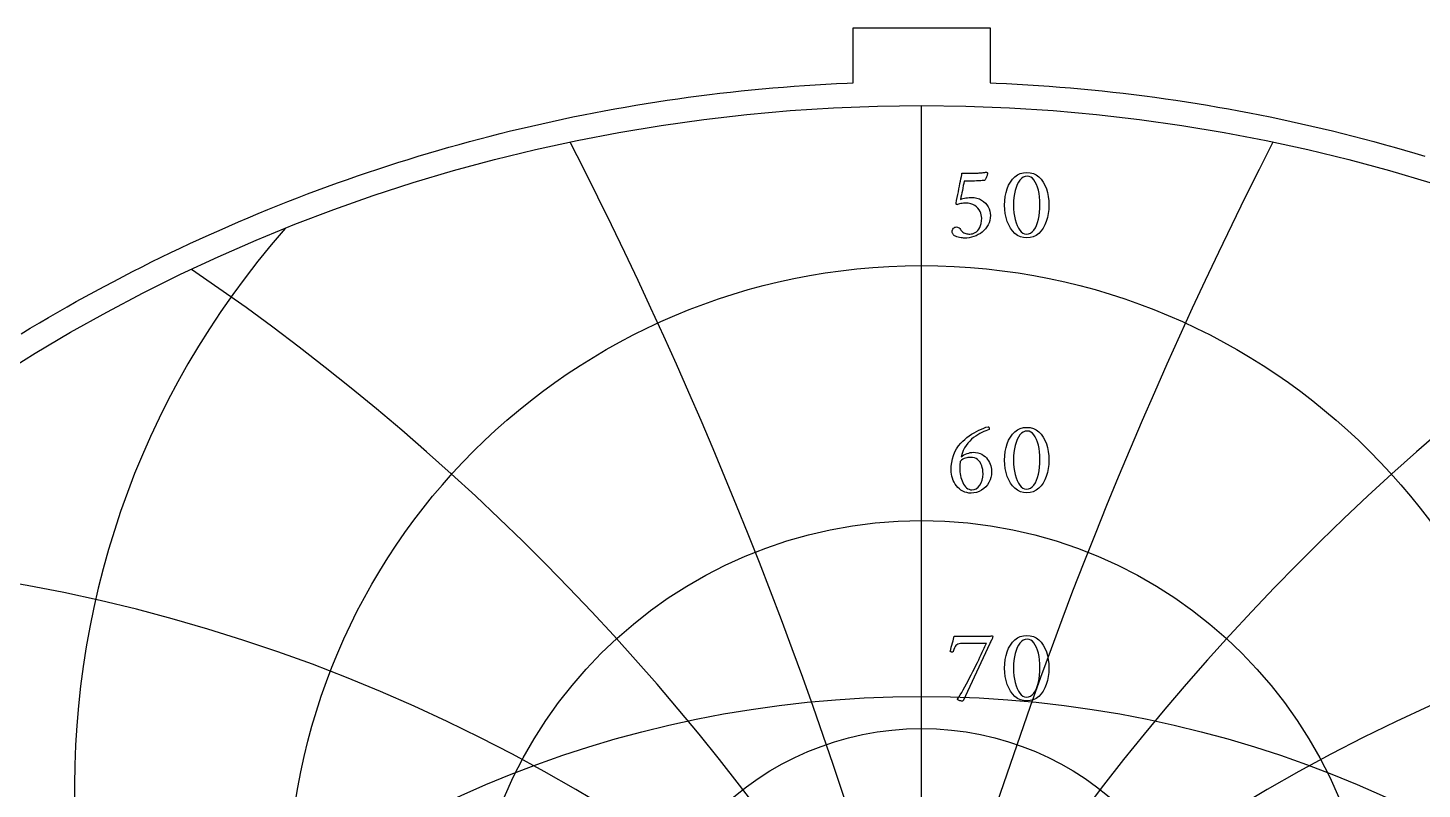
# Model space of a CAD drawing. Header units: millimetres. Extents: x -32.4 to 32.4, y -32.4 to 33.4.
# Drawn here: x -16.68 to 9.34, y 19.15 to 33.35 of the extents above; entities that cross this region are included whole.
import ezdxf

# ---------------------------------------------------------------- set-up
doc = ezdxf.new("R2010")
doc.units = ezdxf.units.MM
for name, color, linetype in [('CUT_OUTER', 1, 'Continuous'), ('ENGRAVE', 7, 'Continuous'), ('ENGRAVE_FINE', 8, 'Continuous'), ('TEXT', 5, 'Continuous')]:
    doc.layers.add(name, color=color, linetype=linetype)

msp = doc.modelspace()

# ---------------------------------------------------------------- linework, layer by layer
at = {"layer": 'CUT_OUTER'}
msp.add_lwpolyline([(-16.8012, 27.645), (-16.6312, 27.7475), (-16.4607, 27.849), (-16.2895, 27.9495), (-16.1177, 28.0489), (-15.9453, 28.1473), (-15.7722, 28.2446), (-15.5986, 28.3409), (-15.4245, 28.436), (-15.2497, 28.5302), (-15.0743, 28.6232), (-14.8984, 28.7151), (-14.722, 28.806), (-14.5449, 28.8958), (-14.3674, 28.9845), (-14.1892, 29.0721), (-14.0106, 29.1586), (-13.8314, 29.2441), (-13.6517, 29.3284), (-13.4715, 29.4116), (-13.2908, 29.4937), (-13.1096, 29.5747), (-12.9278, 29.6546), (-12.7456, 29.7333), (-12.563, 29.811), (-12.3798, 29.8875), (-12.1962, 29.9629), (-12.0121, 30.0372), (-11.8276, 30.1103), (-11.6426, 30.1823), (-11.4572, 30.2532), (-11.2713, 30.3229), (-11.0851, 30.3915), (-10.8984, 30.459), (-10.7113, 30.5252), (-10.5238, 30.5904), (-10.3359, 30.6544), (-10.1476, 30.7172), (-9.9589, 30.7789), (-9.7699, 30.8395), (-9.5805, 30.8988), (-9.3907, 30.957), (-9.2006, 31.0141), (-9.0101, 31.0699), (-8.8193, 31.1246), (-8.6282, 31.1782), (-8.4367, 31.2305), (-8.2449, 31.2817), (-8.0528, 31.3317), (-7.8604, 31.3805), (-7.6677, 31.4282), (-7.4747, 31.4746), (-7.2815, 31.5199), (-7.0879, 31.564), (-6.8941, 31.6069), (-6.7001, 31.6486), (-6.5057, 31.6891), (-6.3112, 31.7284), (-6.1164, 31.7665), (-5.9213, 31.8035), (-5.7261, 31.8392), (-5.5306, 31.8737), (-5.3349, 31.9071), (-5.1391, 31.9392), (-4.943, 31.9701), (-4.7467, 31.9999), (-4.5503, 32.0284), (-4.3537, 32.0557), (-4.1569, 32.0818), (-3.96, 32.1067), (-3.7629, 32.1304), (-3.5657, 32.1529), (-3.3683, 32.1742), (-3.1709, 32.1942), (-2.9733, 32.2131), (-2.7755, 32.2307), (-2.5777, 32.2471), (-2.3798, 32.2623), (-2.1818, 32.2763), (-1.9837, 32.2891), (-1.7856, 32.3007), (-1.5873, 32.311), (-1.3891, 32.3202), (-1.2775, 32.3246), (-1.2775, 33.35), (1.2775, 33.35), (1.2775, 32.3246), (1.3891, 32.3202), (1.5873, 32.311), (1.7856, 32.3007), (1.9837, 32.2891), (2.1818, 32.2763), (2.3798, 32.2623), (2.5777, 32.2471), (2.7755, 32.2307), (2.9733, 32.2131), (3.1709, 32.1942), (3.3683, 32.1742), (3.5657, 32.1529), (3.7629, 32.1304), (3.96, 32.1067), (4.1569, 32.0818), (4.3537, 32.0557), (4.5503, 32.0284), (4.7467, 31.9999), (4.943, 31.9701), (5.1391, 31.9392), (5.3349, 31.9071), (5.5306, 31.8737), (5.7261, 31.8392), (5.9213, 31.8035), (6.1164, 31.7665), (6.3112, 31.7284), (6.5057, 31.6891), (6.7001, 31.6486), (6.8941, 31.6069), (7.0879, 31.564), (7.2815, 31.5199), (7.4747, 31.4746), (7.6677, 31.4282), (7.8604, 31.3805), (8.0528, 31.3317), (8.2449, 31.2817), (8.4367, 31.2305), (8.6282, 31.1782), (8.8193, 31.1246), (9.0101, 31.0699), (9.2006, 31.0141), (9.3907, 30.957)], dxfattribs=at)
at = {"layer": 'ENGRAVE'}
msp.add_lwpolyline([(0, -31.9), (0, 31.9)], dxfattribs=at)
for centre, radius in [((0, 0), 31.9), ((0, 17.0941), 11.8232), ((0, 15.7105), 8.4524), ((0, 0), 20.8814), ((0, 14.8263), 5.4564)]:
    msp.add_circle(centre, radius, dxfattribs=at)
for centre, radius, start, end in [((0, 19.1761), 15.8065, 138.70753, 41.29247), ((0, 22.3262), 20.805, 174.66958, 5.33042)]:
    msp.add_arc(centre, radius, start, end, dxfattribs=at)
at = {"layer": 'ENGRAVE_FINE'}
for centre, radius, start, end in [((-83.855, -8.2957), 86.8131, 2.886346, 27.075824), ((-83.855, -8.2957), 86.8131, 2.886346, 27.075824), ((83.855, -8.2957), 86.8131, 152.924176, 177.113654), ((83.855, -8.2957), 86.8131, 152.924176, 177.113654), ((-38.9172, -8.2957), 44.9378, 5.87061, 55.74189), ((-38.9172, -8.2957), 44.9378, 5.87061, 55.74189), ((38.9172, -8.2957), 44.9378, 124.25811, 174.12939), ((38.9172, -8.2957), 44.9378, 124.25811, 174.12939), ((-22.4689, -8.2957), 31.7758, 9.06418, 88.44487), ((-22.4689, -8.2957), 31.7758, 9.06418, 88.44487), ((22.4689, -8.2957), 31.7758, 91.55513, 170.93582), ((22.4689, -8.2957), 31.7758, 91.55513, 170.93582)]:
    msp.add_arc(centre, radius, start, end, dxfattribs=at)
at = {"layer": 'TEXT'}
for points in [[(0.9286, 30.1892), (0.9828, 30.186), (1.0328, 30.1765), (1.0785, 30.1607), (1.12, 30.1386), (1.1571, 30.1117), (1.1897, 30.0816), (1.2178, 30.0481), (1.2414, 30.0114), (1.2601, 29.9727), (1.2735, 29.9334), (1.2815, 29.8936), (1.2842, 29.8531), (1.2815, 29.8056), (1.2737, 29.7605), (1.2607, 29.7177), (1.2424, 29.6772), (1.2198, 29.6394), (1.1938, 29.6044), (1.1644, 29.5723), (1.1316, 29.5432), (1.0961, 29.5171), (1.0586, 29.4944), (1.0189, 29.4749), (0.9772, 29.4587), (0.9342, 29.4459), (0.8907, 29.4368), (0.8468, 29.4314), (0.8024, 29.4295), (0.7827, 29.4302), (0.7608, 29.4322), (0.7366, 29.4356), (0.7101, 29.4402), (0.6831, 29.4464), (0.6574, 29.4541), (0.633, 29.4634), (0.61, 29.4742), (0.6056, 29.4781), (0.6003, 29.4839), (0.594, 29.4917), (0.5867, 29.5014), (0.5799, 29.5122), (0.5751, 29.5233), (0.5721, 29.5346), (0.5712, 29.5461), (0.5727, 29.5655), (0.5772, 29.583), (0.5848, 29.5986), (0.5955, 29.6122), (0.608, 29.6232), (0.6214, 29.6311), (0.6357, 29.6358), (0.6508, 29.6374), (0.6692, 29.6355), (0.6855, 29.6299), (0.6998, 29.6205), (0.712, 29.6073), (0.7232, 29.5927), (0.7346, 29.5789), (0.7461, 29.566), (0.7577, 29.5539), (0.7719, 29.5413), (0.7875, 29.5308), (0.8045, 29.5224), (0.8228, 29.516), (0.8416, 29.5113), (0.8604, 29.508), (0.879, 29.506), (0.8975, 29.5053), (0.9229, 29.5071), (0.9483, 29.5123), (0.9739, 29.5212), (0.9995, 29.5335), (1.0242, 29.5499), (1.0469, 29.5709), (1.0675, 29.5965), (1.086, 29.6267), (1.1013, 29.662), (1.1122, 29.7027), (1.1188, 29.7489), (1.121, 29.8006), (1.1191, 29.831), (1.1134, 29.862), (1.104, 29.8937), (1.0908, 29.9259), (1.0735, 29.9572), (1.0518, 29.9861), (1.0255, 30.0126), (0.9947, 30.0366), (0.9589, 30.0566), (0.9175, 30.0709), (0.8705, 30.0794), (0.8179, 30.0823), (0.801, 30.0818), (0.7815, 30.0801), (0.7592, 30.0774), (0.7344, 30.0736), (0.71, 30.069), (0.6892, 30.0641), (0.6721, 30.0588), (0.6586, 30.0532), (0.6557, 30.0537), (0.653, 30.0553), (0.6504, 30.0581), (0.6479, 30.0619), (0.6458, 30.0663), (0.6443, 30.0709), (0.6434, 30.0756), (0.643, 30.0804), (0.6537, 30.1338), (0.6644, 30.1872), (0.6751, 30.2406), (0.6858, 30.2941), (0.6963, 30.3466), (0.7064, 30.3973), (0.7162, 30.4461), (0.7256, 30.4932), (0.7343, 30.5372), (0.7419, 30.577), (0.7484, 30.6125), (0.7538, 30.6438), (1.0335, 30.6438), (1.0531, 30.644), (1.0729, 30.6447), (1.0929, 30.6459), (1.1132, 30.6476), (1.1327, 30.6496), (1.1506, 30.6518), (1.1667, 30.654), (1.1812, 30.6564), (1.1931, 30.6585), (1.2016, 30.66), (1.2067, 30.6609), (1.2084, 30.6612), (1.2131, 30.6584), (1.2174, 30.6559), (1.2213, 30.6536), (1.2249, 30.6515), (1.2279, 30.6493), (1.23, 30.6467), (1.2313, 30.6435), (1.2317, 30.6399), (1.2313, 30.6358), (1.23, 30.6294), (1.2279, 30.6207), (1.2249, 30.6098), (1.2211, 30.5973), (1.2166, 30.5843), (1.2114, 30.5706), (1.2055, 30.5563), (1.1989, 30.5422), (1.1916, 30.5291), (1.1838, 30.517), (1.1754, 30.5058), (1.155, 30.5039), (1.1326, 30.5019), (1.1083, 30.5), (1.0821, 30.498), (1.0537, 30.4963), (1.0229, 30.4951), (0.9896, 30.4944), (0.9539, 30.4942), (0.7946, 30.4942), (0.7859, 30.4512), (0.7773, 30.408), (0.7689, 30.3643), (0.7606, 30.3203), (0.7523, 30.2766), (0.7438, 30.2341), (0.7353, 30.1926), (0.7266, 30.1522), (0.7475, 30.1597), (0.7715, 30.1666), (0.7985, 30.1728), (0.8286, 30.1785), (0.8585, 30.1831), (0.8852, 30.1865), (0.9085, 30.1885), (0.9286, 30.1892)], [(1.9622, 30.6554), (2.0266, 30.6502), (2.0858, 30.6345), (2.1397, 30.6084), (2.1885, 30.5719), (2.2318, 30.5266), (2.2696, 30.4745), (2.3018, 30.4154), (2.3284, 30.3494), (2.3492, 30.2783), (2.3641, 30.204), (2.373, 30.1263), (2.376, 30.0454), (2.3729, 29.9645), (2.3638, 29.8868), (2.3487, 29.8124), (2.3274, 29.7413), (2.3004, 29.6753), (2.2679, 29.616), (2.23, 29.5636), (2.1866, 29.5179), (2.1379, 29.481), (2.0843, 29.4546), (2.0257, 29.4387), (1.9622, 29.4334), (1.9002, 29.4387), (1.8427, 29.4546), (1.7895, 29.481), (1.7407, 29.5179), (1.6968, 29.5636), (1.6584, 29.616), (1.6254, 29.6753), (1.5979, 29.7413), (1.5762, 29.8124), (1.5608, 29.8868), (1.5515, 29.9645), (1.5484, 30.0454), (1.5514, 30.1263), (1.5605, 30.204), (1.5757, 30.2783), (1.5969, 30.3494), (1.624, 30.4154), (1.6567, 30.4745), (1.6949, 30.5266), (1.7388, 30.5719), (1.7877, 30.6084), (1.8412, 30.6345), (1.8994, 30.6502), (1.9622, 30.6554)], [(1.9719, 30.5855), (1.9335, 30.5809), (1.8978, 30.5673), (1.865, 30.5445), (1.8349, 30.5126), (1.8079, 30.4731), (1.7842, 30.4274), (1.7637, 30.3755), (1.7465, 30.3174), (1.7329, 30.2545), (1.7232, 30.1882), (1.7174, 30.1185), (1.7154, 30.0454), (1.7174, 29.9731), (1.7232, 29.9038), (1.7329, 29.8376), (1.7465, 29.7744), (1.7635, 29.7158), (1.7832, 29.6634), (1.8057, 29.6172), (1.831, 29.5772), (1.8588, 29.5449), (1.8886, 29.5218), (1.9205, 29.508), (1.9544, 29.5034), (1.9953, 29.5081), (2.0326, 29.5223), (2.0662, 29.546), (2.0962, 29.5791), (2.1226, 29.6202), (2.1455, 29.6675), (2.1649, 29.7212), (2.1807, 29.7812), (2.1931, 29.8457), (2.2019, 29.9128), (2.2071, 29.9826), (2.2089, 30.0551), (2.207, 30.128), (2.2014, 30.1972), (2.192, 30.2626), (2.1788, 30.3242), (2.1623, 30.3809), (2.1428, 30.4315), (2.1205, 30.4761), (2.0952, 30.5146), (2.0675, 30.5456), (2.0377, 30.5677), (2.0058, 30.581), (1.9719, 30.5855)], [(0.9597, 25.4348), (1.0073, 25.4324), (1.0508, 25.4255), (1.0903, 25.414), (1.1258, 25.3978), (1.1576, 25.3781), (1.186, 25.3558), (1.2111, 25.331), (1.2327, 25.3036), (1.2512, 25.2746), (1.2669, 25.2448), (1.2798, 25.2144), (1.29, 25.1832), (1.2976, 25.1524), (1.3031, 25.1232), (1.3064, 25.0956), (1.3075, 25.0695), (1.3042, 25.018), (1.2946, 24.9683), (1.2785, 24.9203), (1.256, 24.8743), (1.2281, 24.8313), (1.1958, 24.7927), (1.1591, 24.7584), (1.118, 24.7286), (1.0734, 24.7043), (1.026, 24.687), (0.9758, 24.6767), (0.9228, 24.6732), (0.8811, 24.6756), (0.8415, 24.6827), (0.8039, 24.6945), (0.7684, 24.7111), (0.7351, 24.7315), (0.7045, 24.755), (0.6764, 24.7816), (0.6508, 24.8111), (0.6279, 24.8431), (0.6078, 24.8769), (0.5905, 24.9126), (0.576, 24.95), (0.5645, 24.9883), (0.5564, 25.0265), (0.5514, 25.0646), (0.5498, 25.1025), (0.5527, 25.1744), (0.5615, 25.2444), (0.576, 25.3124), (0.5964, 25.3784), (0.6224, 25.4414), (0.6537, 25.5003), (0.6904, 25.5551), (0.7324, 25.6057), (0.7677, 25.6419), (0.8055, 25.6766), (0.8459, 25.7099), (0.8888, 25.7417), (0.9332, 25.7717), (0.9782, 25.7995), (1.0236, 25.8251), (1.0695, 25.8486), (1.1148, 25.8693), (1.1586, 25.8869), (1.2008, 25.9014), (1.2414, 25.9127), (1.2476, 25.9113), (1.2526, 25.9071), (1.2563, 25.9001), (1.2589, 25.8903), (1.2606, 25.8799), (1.2618, 25.8711), (1.2625, 25.8639), (1.2628, 25.8583), (1.2316, 25.8476), (1.1984, 25.835), (1.1632, 25.8204), (1.1258, 25.8039), (1.0874, 25.7849), (1.0488, 25.7631), (1.0102, 25.7383), (0.9714, 25.7106), (0.9335, 25.6796), (0.8975, 25.6448), (0.8635, 25.6063), (0.8315, 25.5639), (0.8022, 25.5174), (0.7766, 25.4661), (0.7546, 25.41), (0.7363, 25.3493), (0.7623, 25.3685), (0.7897, 25.3855), (0.8186, 25.4001), (0.849, 25.4124), (0.8792, 25.4222), (0.9077, 25.4292), (0.9346, 25.4334), (0.9597, 25.4348)], [(1.9622, 25.901), (2.0266, 25.8958), (2.0858, 25.8801), (2.1397, 25.854), (2.1885, 25.8175), (2.2318, 25.7722), (2.2696, 25.7201), (2.3018, 25.661), (2.3284, 25.595), (2.3492, 25.5239), (2.3641, 25.4496), (2.373, 25.3719), (2.376, 25.291), (2.3729, 25.2101), (2.3638, 25.1324), (2.3487, 25.058), (2.3274, 24.9869), (2.3004, 24.9209), (2.2679, 24.8616), (2.23, 24.8092), (2.1866, 24.7635), (2.1379, 24.7266), (2.0843, 24.7002), (2.0257, 24.6843), (1.9622, 24.679), (1.9002, 24.6843), (1.8427, 24.7002), (1.7895, 24.7266), (1.7407, 24.7635), (1.6968, 24.8092), (1.6584, 24.8616), (1.6254, 24.9209), (1.5979, 24.9869), (1.5762, 25.058), (1.5608, 25.1324), (1.5515, 25.2101), (1.5484, 25.291), (1.5514, 25.3719), (1.5605, 25.4496), (1.5757, 25.5239), (1.5969, 25.595), (1.624, 25.661), (1.6567, 25.7201), (1.6949, 25.7722), (1.7388, 25.8175), (1.7877, 25.854), (1.8412, 25.8801), (1.8994, 25.8958), (1.9622, 25.901)], [(1.9719, 25.8311), (1.9335, 25.8265), (1.8978, 25.8129), (1.865, 25.7901), (1.8349, 25.7582), (1.8079, 25.7187), (1.7842, 25.673), (1.7637, 25.6211), (1.7465, 25.563), (1.7329, 25.5001), (1.7232, 25.4338), (1.7174, 25.3641), (1.7154, 25.291), (1.7174, 25.2187), (1.7232, 25.1494), (1.7329, 25.0832), (1.7465, 25.02), (1.7635, 24.9614), (1.7832, 24.909), (1.8057, 24.8628), (1.831, 24.8228), (1.8588, 24.7905), (1.8886, 24.7674), (1.9205, 24.7536), (1.9544, 24.749), (1.9953, 24.7537), (2.0326, 24.7679), (2.0662, 24.7916), (2.0962, 24.8247), (2.1226, 24.8658), (2.1455, 24.9131), (2.1649, 24.9668), (2.1807, 25.0268), (2.1931, 25.0913), (2.2019, 25.1584), (2.2071, 25.2282), (2.2089, 25.3007), (2.207, 25.3736), (2.2014, 25.4428), (2.192, 25.5082), (2.1788, 25.5698), (2.1623, 25.6265), (2.1428, 25.6771), (2.1205, 25.7217), (2.0952, 25.7602), (2.0675, 25.7912), (2.0377, 25.8133), (2.0058, 25.8266), (1.9719, 25.8311)], [(0.7208, 25.2657), (0.7189, 25.2501), (0.7174, 25.2342), (0.716, 25.218), (0.7149, 25.2016), (0.7141, 25.1851), (0.7135, 25.1686), (0.7131, 25.1521), (0.713, 25.1356), (0.7138, 25.1031), (0.7164, 25.07), (0.7206, 25.0361), (0.7266, 25.0015), (0.7343, 24.9672), (0.7438, 24.934), (0.7552, 24.9021), (0.7684, 24.8714), (0.7833, 24.8426), (0.8002, 24.8167), (0.8188, 24.7936), (0.8393, 24.7732), (0.8615, 24.7567), (0.8854, 24.7448), (0.911, 24.7377), (0.9383, 24.7354), (0.9819, 24.7407), (1.0214, 24.7567), (1.0567, 24.7834), (1.0879, 24.8208), (1.1134, 24.8663), (1.1316, 24.917), (1.1426, 24.9731), (1.1462, 25.0345), (1.1447, 25.0746), (1.1401, 25.1132), (1.1326, 25.1504), (1.1219, 25.1861), (1.108, 25.2194), (1.0906, 25.2492), (1.0697, 25.2757), (1.0452, 25.2988), (1.0169, 25.3175), (0.9845, 25.3308), (0.9479, 25.3388), (0.9073, 25.3415), (0.8863, 25.3407), (0.8643, 25.3383), (0.8411, 25.3344), (0.8169, 25.3289), (0.7923, 25.3202), (0.7681, 25.3068), (0.7443, 25.2886), (0.7208, 25.2657)], [(1.1851, 22.0052), (1.2039, 22.0054), (1.2234, 22.0059), (1.2437, 22.0069), (1.2647, 22.0081), (1.2839, 22.0094), (1.2987, 22.0103), (1.3092, 22.0109), (1.3152, 22.011), (1.3203, 22.01), (1.324, 22.0067), (1.3262, 22.0012), (1.3269, 21.9936), (1.3258, 21.9829), (1.3225, 21.9705), (1.3171, 21.9562), (1.3094, 21.9401), (1.3005, 21.9228), (1.2914, 21.9049), (1.2821, 21.8864), (1.2725, 21.8673), (0.7732, 20.8007), (0.7698, 20.7982), (0.7654, 20.7963), (0.7601, 20.7953), (0.7538, 20.7949), (0.7425, 20.7956), (0.73, 20.7976), (0.7163, 20.8009), (0.7013, 20.8056), (0.6877, 20.8111), (0.678, 20.817), (0.6722, 20.8232), (0.6702, 20.8299), (0.6951, 20.8687), (0.7212, 20.9115), (0.7486, 20.9581), (0.7771, 21.0086), (0.8064, 21.0618), (0.8361, 21.1164), (0.8662, 21.1725), (0.8966, 21.2301), (0.9268, 21.2881), (0.9563, 21.3457), (0.9851, 21.4027), (1.0131, 21.4593), (1.0401, 21.5144), (1.0656, 21.5669), (1.0896, 21.6169), (1.1122, 21.6643), (1.133, 21.7081), (1.1516, 21.7473), (1.168, 21.7819), (1.1822, 21.8119), (1.1936, 21.8361), (1.2018, 21.8534), (1.2067, 21.8638), (1.2084, 21.8673), (0.7266, 21.8673), (0.7001, 21.8651), (0.677, 21.8585), (0.6574, 21.8476), (0.6411, 21.8323), (0.627, 21.8123), (0.6139, 21.7871), (0.6018, 21.7569), (0.5906, 21.7216), (0.5884, 21.7165), (0.5838, 21.7128), (0.5768, 21.7106), (0.5673, 21.7099), (0.5639, 21.7102), (0.5598, 21.7109), (0.5547, 21.7121), (0.5488, 21.7138), (0.5429, 21.7157), (0.5379, 21.7177), (0.5337, 21.7196), (0.5304, 21.7216), (0.5428, 21.7606), (0.5549, 21.8), (0.5666, 21.8398), (0.578, 21.8799), (0.5883, 21.918), (0.5972, 21.9515), (0.6044, 21.9806), (0.61, 22.0052)], [(1.9622, 22.0208), (2.0266, 22.0155), (2.0858, 21.9999), (2.1397, 21.9738), (2.1885, 21.9372), (2.2318, 21.892), (2.2696, 21.8398), (2.3018, 21.7808), (2.3284, 21.7148), (2.3492, 21.6437), (2.3641, 21.5693), (2.373, 21.4917), (2.376, 21.4107), (2.3729, 21.3298), (2.3638, 21.2522), (2.3487, 21.1778), (2.3274, 21.1067), (2.3004, 21.0406), (2.2679, 20.9814), (2.23, 20.9289), (2.1866, 20.8833), (2.1379, 20.8463), (2.0843, 20.8199), (2.0257, 20.8041), (1.9622, 20.7988), (1.9002, 20.8041), (1.8427, 20.8199), (1.7895, 20.8463), (1.7407, 20.8833), (1.6968, 20.9289), (1.6584, 20.9814), (1.6254, 21.0406), (1.5979, 21.1067), (1.5762, 21.1778), (1.5608, 21.2522), (1.5515, 21.3298), (1.5484, 21.4107), (1.5514, 21.4917), (1.5605, 21.5693), (1.5757, 21.6437), (1.5969, 21.7148), (1.624, 21.7808), (1.6567, 21.8398), (1.6949, 21.892), (1.7388, 21.9372), (1.7877, 21.9738), (1.8412, 21.9999), (1.8994, 22.0155), (1.9622, 22.0208)], [(1.9719, 21.9508), (1.9335, 21.9463), (1.8978, 21.9326), (1.865, 21.9098), (1.8349, 21.878), (1.8079, 21.8384), (1.7842, 21.7927), (1.7637, 21.7408), (1.7465, 21.6827), (1.7329, 21.6198), (1.7232, 21.5535), (1.7174, 21.4838), (1.7154, 21.4107), (1.7174, 21.3384), (1.7232, 21.2692), (1.7329, 21.2029), (1.7465, 21.1397), (1.7635, 21.0811), (1.7832, 21.0287), (1.8057, 20.9825), (1.831, 20.9425), (1.8588, 20.9102), (1.8886, 20.8872), (1.9205, 20.8733), (1.9544, 20.8687), (1.9953, 20.8734), (2.0326, 20.8877), (2.0662, 20.9113), (2.0962, 20.9445), (2.1226, 20.9855), (2.1455, 21.0329), (2.1649, 21.0865), (2.1807, 21.1465), (2.1931, 21.211), (2.2019, 21.2781), (2.2071, 21.348), (2.2089, 21.4205), (2.207, 21.4934), (2.2014, 21.5625), (2.192, 21.6279), (2.1788, 21.6895), (2.1623, 21.7462), (2.1428, 21.7969), (2.1205, 21.8414), (2.0952, 21.8799), (2.0675, 21.9109), (2.0377, 21.9331), (2.0058, 21.9464), (1.9719, 21.9508)]]:
    msp.add_lwpolyline(points, close=True, dxfattribs=at)

doc.saveas('drawing.dxf')
